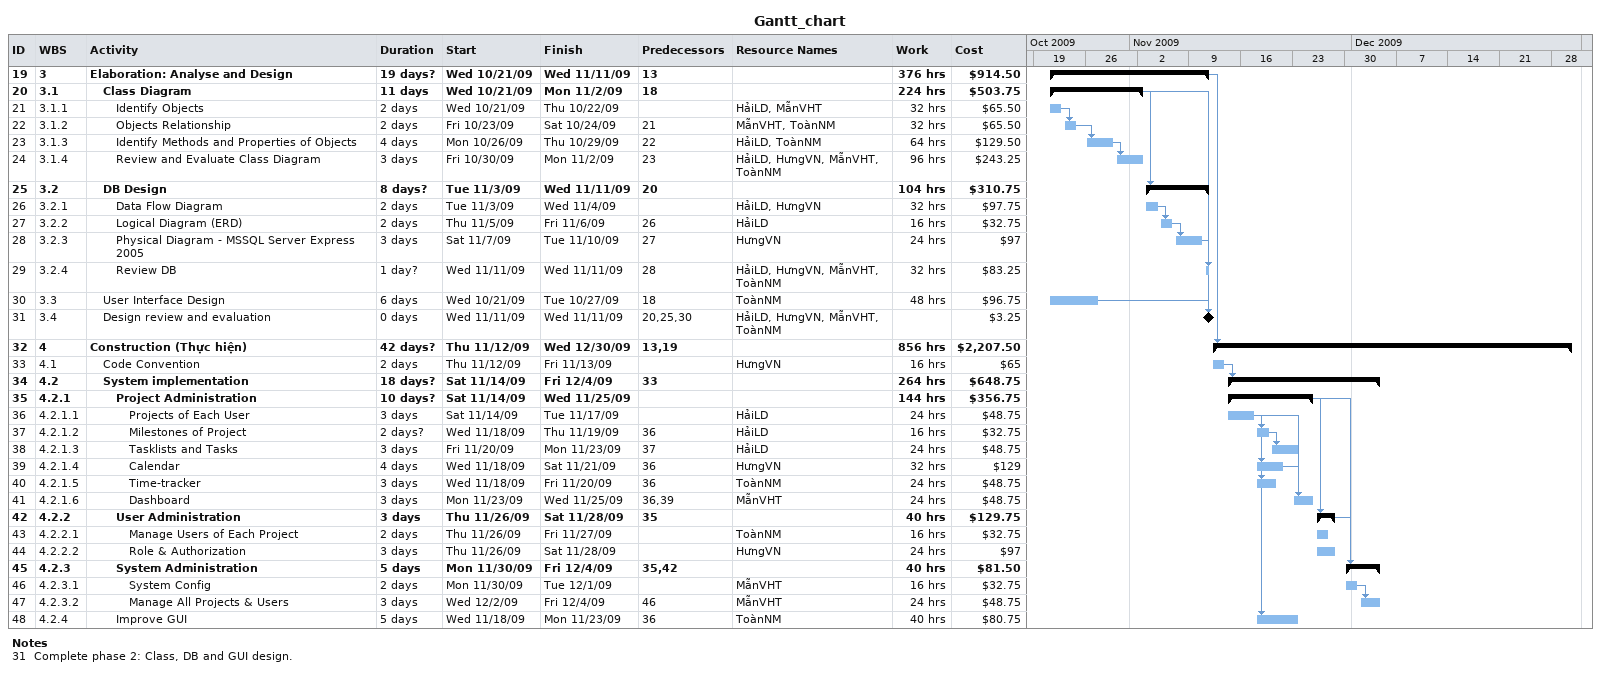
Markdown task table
Gantt_chart

| ID | WBS | Task | Duration | Start | Finish | Predecessors | Resources | Work (h) | Cost ($) |
|---|---|---|---|---|---|---|---|---|---|
| 19 | 3 | **Elaboration: Analyse and Design** | 19d? | 2009-10-21 | 2009-11-11 | 13 |  | 376 | 914.50 |
| 20 | 3.1 | **Class Diagram** | 11d | 2009-10-21 | 2009-11-02 | 18 |  | 224 | 503.75 |
| 21 | 3.1.1 | Identify Objects | 2d | 2009-10-21 | 2009-10-22 |  | HảiLD, MẫnVHT | 32 | 65.50 |
| 22 | 3.1.2 | Objects Relationship | 2d | 2009-10-23 | 2009-10-24 | 21 | MẫnVHT, ToànNM | 32 | 65.50 |
| 23 | 3.1.3 | Identify Methods and Properties of Objects | 4d | 2009-10-26 | 2009-10-29 | 22 | HảiLD, ToànNM | 64 | 129.50 |
| 24 | 3.1.4 | Review and Evaluate Class Diagram | 3d | 2009-10-30 | 2009-11-02 | 23 | HảiLD, HưngVN, MẫnVHT, ToànNM | 96 | 243.25 |
| 25 | 3.2 | **DB Design** | 8d? | 2009-11-03 | 2009-11-11 | 20 |  | 104 | 310.75 |
| 26 | 3.2.1 | Data Flow Diagram | 2d | 2009-11-03 | 2009-11-04 |  | HảiLD, HưngVN | 32 | 97.75 |
| 27 | 3.2.2 | Logical Diagram (ERD) | 2d | 2009-11-05 | 2009-11-06 | 26 | HảiLD | 16 | 32.75 |
| 28 | 3.2.3 | Physical Diagram - MSSQL Server Express 2005 | 3d | 2009-11-07 | 2009-11-10 | 27 | HưngVN | 24 | 97 |
| 29 | 3.2.4 | Review DB | 1d? | 2009-11-11 | 2009-11-11 | 28 | HảiLD, HưngVN, MẫnVHT, ToànNM | 32 | 83.25 |
| 30 | 3.3 | User Interface Design | 6d | 2009-10-21 | 2009-10-27 | 18 | ToànNM | 48 | 96.75 |
| 31 | 3.4 | Design review and evaluation | 0d | 2009-11-11 | 2009-11-11 | 20, 25, 30 | HảiLD, HưngVN, MẫnVHT, ToànNM |  | 3.25 |
| 32 | 4 | **Construction (Thực hiện)** | 42d? | 2009-11-12 | 2009-12-30 | 13, 19 |  | 856 | 2207.50 |
| 33 | 4.1 | Code Convention | 2d | 2009-11-12 | 2009-11-13 |  | HưngVN | 16 | 65 |
| 34 | 4.2 | **System implementation** | 18d? | 2009-11-14 | 2009-12-04 | 33 |  | 264 | 648.75 |
| 35 | 4.2.1 | **Project Administration** | 10d? | 2009-11-14 | 2009-11-25 |  |  | 144 | 356.75 |
| 36 | 4.2.1.1 | Projects of Each User | 3d | 2009-11-14 | 2009-11-17 |  | HảiLD | 24 | 48.75 |
| 37 | 4.2.1.2 | Milestones of Project | 2d? | 2009-11-18 | 2009-11-19 | 36 | HảiLD | 16 | 32.75 |
| 38 | 4.2.1.3 | Tasklists and Tasks | 3d | 2009-11-20 | 2009-11-23 | 37 | HảiLD | 24 | 48.75 |
| 39 | 4.2.1.4 | Calendar | 4d | 2009-11-18 | 2009-11-21 | 36 | HưngVN | 32 | 129 |
| 40 | 4.2.1.5 | Time-tracker | 3d | 2009-11-18 | 2009-11-20 | 36 | ToànNM | 24 | 48.75 |
| 41 | 4.2.1.6 | Dashboard | 3d | 2009-11-23 | 2009-11-25 | 36, 39 | MẫnVHT | 24 | 48.75 |
| 42 | 4.2.2 | **User Administration** | 3d | 2009-11-26 | 2009-11-28 | 35 |  | 40 | 129.75 |
| 43 | 4.2.2.1 | Manage Users of Each Project | 2d | 2009-11-26 | 2009-11-27 |  | ToànNM | 16 | 32.75 |
| 44 | 4.2.2.2 | Role & Authorization | 3d | 2009-11-26 | 2009-11-28 |  | HưngVN | 24 | 97 |
| 45 | 4.2.3 | **System Administration** | 5d | 2009-11-30 | 2009-12-04 | 35, 42 |  | 40 | 81.50 |
| 46 | 4.2.3.1 | System Config | 2d | 2009-11-30 | 2009-12-01 |  | MẫnVHT | 16 | 32.75 |
| 47 | 4.2.3.2 | Manage All Projects & Users | 3d | 2009-12-02 | 2009-12-04 | 46 | MẫnVHT | 24 | 48.75 |
| 48 | 4.2.4 | Improve GUI | 5d | 2009-11-18 | 2009-11-23 | 36 | ToànNM | 40 | 80.75 |

Notes
- 31: Complete phase 2: Class, DB and GUI design.
